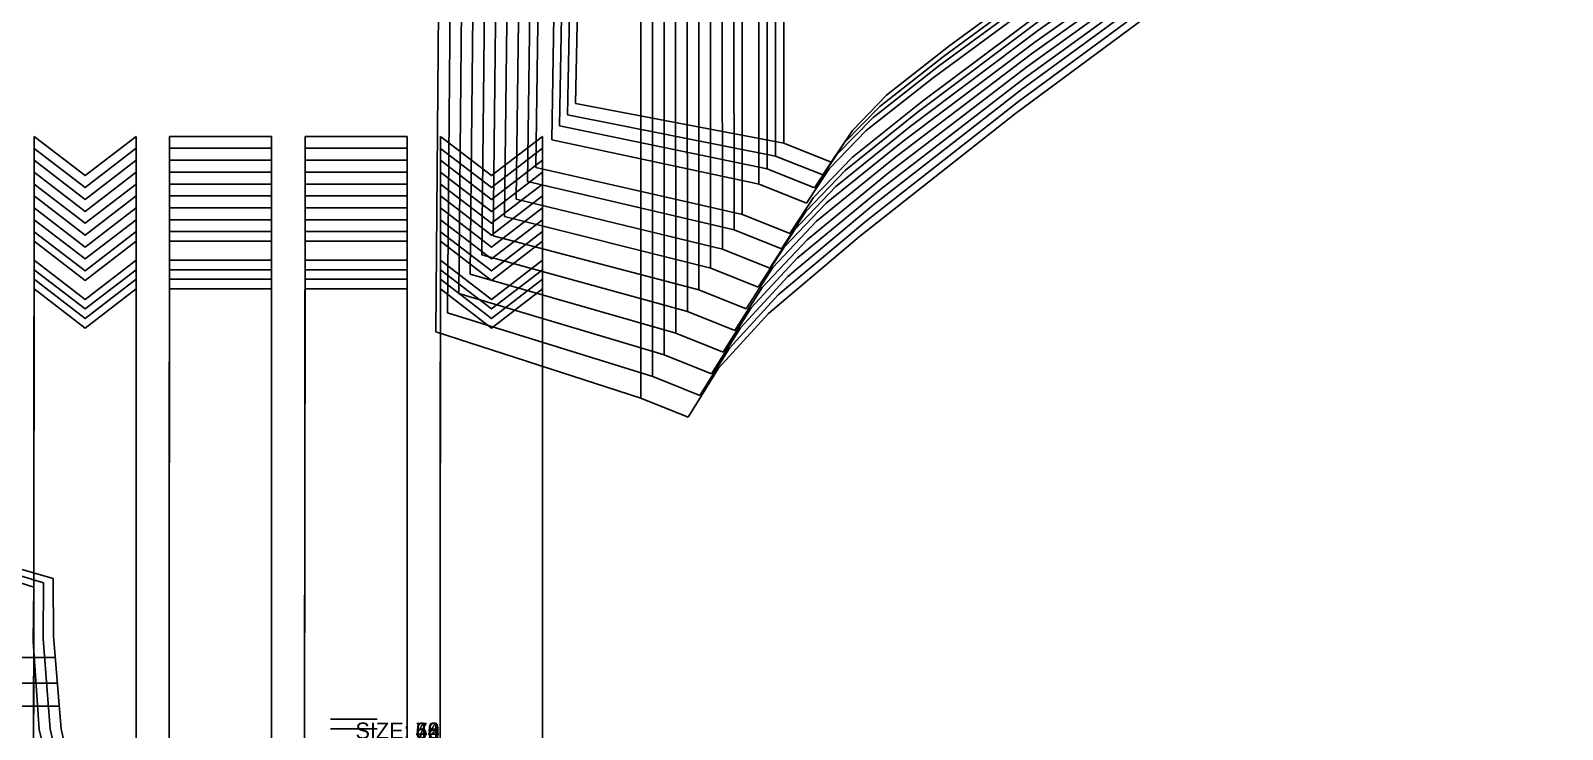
# Model space of a CAD drawing. Extents: x -2.3 to 71.7, y -13.3 to 27.1.
# Drawn here: x 48.08 to 71.74, y -0.2 to 10.59 of the extents above; entities that cross this region are included whole.
import ezdxf

# ---------------------------------------------------------------- set-up
doc = ezdxf.new("R2010")
doc.units = 0

# ---------------------------------------------------------------- blocks, each defined once
blk = doc.blocks.new('GMX1406S18SS_42')
at = {"layer": '1'}
for points in [[(56.4936, 9.4681), (56.6273, 15.8788), (56.4919, 22.2767)], [(69.5837, 15.5014), (68.7265, 14.9066), (67.9298, 14.3382), (63.8926, 11.5529), (62.2561, 10.3475), (61.3005, 9.594), (60.7715, 9.0504), (60.4451, 8.5604)], [(60.4451, 8.5604), (59.7143, 8.8535), (56.4936, 9.4681)]]:
    blk.add_lwpolyline(points, dxfattribs=at)
at = {"layer": '8'}
blk.add_line((59.7127, 8.8541), (59.7049, 22.8915), dxfattribs=at)
blk = doc.blocks.new('GMX1406S18SS_44')
at = {"layer": '1'}
for points in [[(56.3713, 9.2946), (56.4991, 15.8788), (56.3696, 22.4504)], [(69.706, 15.4645), (68.8256, 14.8612), (68.0072, 14.2844), (63.8596, 11.4307), (62.1781, 10.1957), (61.1963, 9.4233), (60.6526, 8.8661), (60.3169, 8.3635)], [(60.3169, 8.3635), (59.5861, 8.6566), (56.3713, 9.2946)]]:
    blk.add_lwpolyline(points, dxfattribs=at)
at = {"layer": '8'}
blk.add_line((59.5845, 8.6572), (59.5767, 23.0884), dxfattribs=at)
blk = doc.blocks.new('GMX1406S18SS_46')
at = {"layer": '1'}
for points in [[(56.249, 9.1211), (56.3711, 15.8788), (56.2473, 22.6241)], [(69.8284, 15.4277), (68.927, 14.818), (68.089, 14.2349), (63.8285, 11.3107), (62.1014, 10.045), (61.0926, 9.2533), (60.5339, 8.6822), (60.1889, 8.1666)], [(60.1889, 8.1666), (59.458, 8.4597), (56.249, 9.1211)]]:
    blk.add_lwpolyline(points, dxfattribs=at)
at = {"layer": '8'}
blk.add_line((59.4564, 8.4603), (59.4486, 23.2853), dxfattribs=at)
blk = doc.blocks.new('GMX1406S18SS_48')
at = {"layer": '1'}
for points in [[(56.1264, 8.9063), (56.2432, 15.8788), (56.1247, 22.8391)], [(69.951, 15.3909), (69.0243, 14.7751), (68.1625, 14.1859), (63.7926, 11.1703), (62.0212, 9.8653), (60.9869, 9.0493), (60.4143, 8.4609), (60.061, 7.9303)], [(60.061, 7.9303), (59.3302, 8.2235), (56.1264, 8.9063)]]:
    blk.add_lwpolyline(points, dxfattribs=at)
at = {"layer": '8'}
blk.add_line((59.3286, 8.224), (59.3208, 23.5215), dxfattribs=at)
blk = doc.blocks.new('GMX1406S18SS_52')
at = {"layer": '1'}
for points in [[(55.8793, 8.4767), (55.9864, 15.8788), (55.8776, 23.2691)], [(70.1981, 15.323), (69.2102, 14.6923), (68.2911, 14.0881), (63.7112, 10.889), (61.8551, 9.5056), (60.7717, 8.6407), (60.1727, 8.0183), (59.8043, 7.458)], [(59.8043, 7.458), (59.0734, 7.7511), (55.8793, 8.4767)]]:
    blk.add_lwpolyline(points, dxfattribs=at)
at = {"layer": '8'}
blk.add_line((59.0718, 7.7517), (59.064, 23.9939), dxfattribs=at)
blk = doc.blocks.new('GMX1406S18SS_54')
at = {"layer": '1'}
for points in [[(55.7547, 8.2618), (55.8577, 15.8788), (55.753, 23.484)], [(70.3226, 15.292), (69.3057, 14.6574), (68.3595, 14.0491), (63.672, 10.7535), (61.7726, 9.3284), (60.6641, 8.438), (60.0517, 7.7978), (59.6755, 7.2218)], [(59.6755, 7.2218), (58.9447, 7.5149), (55.7547, 8.2618)]]:
    blk.add_lwpolyline(points, dxfattribs=at)
at = {"layer": '8'}
blk.add_line((58.9431, 7.5155), (58.9353, 24.2301), dxfattribs=at)
blk = doc.blocks.new('GMX1406S18SS_56')
at = {"layer": '1'}
for points in [[(55.5789, 7.9922), (55.6787, 15.8788), (55.5772, 23.7536)], [(70.4985, 15.264), (69.4529, 14.6212), (68.48, 14.0048), (63.6303, 10.5874), (61.6654, 9.1099), (60.5187, 8.1869), (59.8853, 7.5233), (59.4965, 6.9264)], [(59.4965, 6.9264), (58.7656, 7.2196), (55.5789, 7.9922)]]:
    blk.add_lwpolyline(points, dxfattribs=at)
at = {"layer": '8'}
blk.add_line((58.7641, 7.2202), (58.7563, 24.5254), dxfattribs=at)
blk = doc.blocks.new('GMX1406S18SS_58')
at = {"layer": '1'}
for points in [[(55.3999, 7.7226), (55.4967, 15.8788), (55.3982, 24.0232)], [(70.6774, 15.2162), (69.6027, 14.5686), (68.6023, 13.9475), (63.5885, 10.4153), (61.557, 8.8882), (60.3714, 7.934), (59.7166, 7.248), (59.3145, 6.6312)], [(59.3145, 6.6312), (58.5837, 6.9243), (55.3999, 7.7226)]]:
    blk.add_lwpolyline(points, dxfattribs=at)
at = {"layer": '8'}
blk.add_line((58.5821, 6.9249), (58.5743, 24.8207), dxfattribs=at)
blk = doc.blocks.new('GMX1406S18SS_60')
at = {"layer": '1'}
for points in [[(55.2202, 7.4254), (55.3141, 15.8788), (55.2185, 24.3204)], [(70.857, 15.1828), (69.7458, 14.5335), (68.7111, 13.9102), (63.5381, 10.2321), (61.4425, 8.6424), (60.2199, 7.6497), (59.5453, 6.9368), (59.1319, 6.2966)], [(59.1319, 6.2966), (58.4011, 6.5897), (55.2202, 7.4254)]]:
    blk.add_lwpolyline(points, dxfattribs=at)
at = {"layer": '8'}
blk.add_line((58.3995, 6.5903), (58.3917, 25.1553), dxfattribs=at)
blk = doc.blocks.new('GMX1406S18SS_62')
at = {"layer": '1'}
for points in [[(55.0464, 7.1282), (55.1376, 15.8788), (55.0447, 24.6176)], [(71.0309, 15.146), (69.8789, 14.4947), (68.8059, 13.8689), (63.4842, 10.0463), (61.329, 8.395), (60.0717, 7.3641), (59.379, 6.6249), (58.9554, 5.962)], [(58.9554, 5.962), (58.2246, 6.2551), (55.0464, 7.1282)]]:
    blk.add_lwpolyline(points, dxfattribs=at)
at = {"layer": '8'}
blk.add_line((58.223, 6.2557), (58.2152, 25.4899), dxfattribs=at)
blk = doc.blocks.new('GMX1406S18SS_64')
at = {"layer": '1'}
for points in [[(54.8687, 6.831), (54.9573, 15.8788), (54.867, 24.9148)], [(71.2087, 15.0994), (70.0173, 14.4494), (68.9072, 13.8242), (63.4316, 9.8593), (61.2144, 8.1471), (59.9214, 7.0785), (59.2095, 6.3131), (58.7752, 5.6274)], [(58.7752, 5.6274), (58.0443, 5.9205), (54.8687, 6.831)]]:
    blk.add_lwpolyline(points, dxfattribs=at)
at = {"layer": '8'}
blk.add_line((58.0427, 5.9211), (58.0349, 25.8245), dxfattribs=at)
blk = doc.blocks.new('GMX1406S18SS_66')
at = {"layer": '1'}
for points in [[(54.6926, 6.5342), (54.7789, 15.8788), (54.6909, 25.2116)], [(71.3847, 15.0755), (70.1583, 14.4277), (69.0151, 13.8041), (63.3825, 9.6842), (61.1023, 7.9057), (59.7728, 6.7964), (59.0417, 6.0026), (58.5967, 5.2928)], [(58.5967, 5.2928), (57.8659, 5.5859), (54.6926, 6.5342)]]:
    blk.add_lwpolyline(points, dxfattribs=at)
at = {"layer": '8'}
blk.add_line((57.8643, 5.5865), (57.8565, 26.1591), dxfattribs=at)
blk = doc.blocks.new('GMX1406S18SS_68')
at = {"layer": '1'}
for points in [[(54.5159, 6.237), (54.5999, 15.8788), (54.5142, 25.5088)], [(71.5614, 15.0331), (70.3051, 14.3844), (69.1337, 13.7595), (63.3389, 9.4977), (60.9933, 7.6583), (59.6259, 6.5112), (58.8745, 5.6912), (58.4177, 4.9582)], [(58.4177, 4.9582), (57.6869, 5.2513), (54.5159, 6.237)]]:
    blk.add_lwpolyline(points, dxfattribs=at)
at = {"layer": '8'}
blk.add_line((57.6853, 5.2519), (57.6775, 26.4937), dxfattribs=at)
blk = doc.blocks.new('GMX1406S18SS_70')
at = {"layer": '1'}
for points in [[(54.337, 5.9398), (54.4187, 15.8788), (54.3353, 25.806)], [(71.7403, 14.9929), (70.45, 14.3439), (69.2467, 13.7182), (63.2914, 9.3126), (60.8811, 7.4116), (59.4762, 6.2264), (58.7048, 5.3798), (58.2365, 4.6236)], [(58.2365, 4.6236), (57.5057, 4.9167), (54.337, 5.9398)]]:
    blk.add_lwpolyline(points, dxfattribs=at)
at = {"layer": '8'}
blk.add_line((57.5041, 4.9173), (57.4963, 26.8283), dxfattribs=at)
blk = doc.blocks.new('GMX1406S18ST_66')
at = {"layer": '1'}
for points in [[(36.1394, 9.5956), (36.4841, 8.8977), (36.9668, 8.1587), (37.178, 7.9369), (38.1898, 7.0867), (41.4371, 5.1569), (45.7487, 2.8087), (47.0028, 2.352), (48.1256, 2.0003)], [(48.1256, 2.0003), (48.1158, 1.1581), (48.2085, -0.1978)], [(48.2085, -0.1978), (48.3, -0.5878), (48.4394, -0.9769), (48.4394, -0.9769), (48.6048, -1.3009), (48.9354, -1.7907)]]:
    blk.add_lwpolyline(points, dxfattribs=at)
at = {"layer": '8'}
for p, q in [((48.1305, 0.9096), (14.2283, 0.9023)), ((48.1535, 0.5159), (14.2283, 0.5086)), ((48.1803, 0.1615), (14.2283, 0.1543))]:
    blk.add_line(p, q, dxfattribs=at)
blk = doc.blocks.new('GMX1406S18ST_68')
at = {"layer": '1'}
for points in [[(35.9616, 9.9301), (36.3127, 9.2083), (36.8067, 8.4406), (36.979, 8.2573), (38.0651, 7.3237), (41.3997, 5.3153), (45.8286, 2.8693), (47.1205, 2.4148), (48.2764, 2.0665)], [(48.2764, 2.0665), (48.273, 1.1987), (48.3792, -0.1974)], [(48.3792, -0.1974), (48.4715, -0.5873), (48.6116, -0.9761), (48.6116, -0.9761), (48.778, -1.3167), (49.1132, -1.8331)]]:
    blk.add_lwpolyline(points, dxfattribs=at)
at = {"layer": '8'}
for p, q in [((48.2922, 0.9098), (14.0505, 0.9023)), ((48.3183, 0.5161), (14.0505, 0.5086)), ((48.3482, 0.1618), (14.0505, 0.1543))]:
    blk.add_line(p, q, dxfattribs=at)
blk = doc.blocks.new('GMX1406S18ST_70')
at = {"layer": '1'}
for points in [[(35.7815, 10.2648), (36.1387, 9.5178), (36.644, 8.7199), (36.7765, 8.5772), (37.9385, 7.5558), (41.3625, 5.4639), (45.9118, 2.9138), (47.2392, 2.4701), (48.4257, 2.1325)], [(48.4257, 2.1325), (48.4283, 1.2393), (48.5476, -0.1972)], [(48.5476, -0.1972), (48.6407, -0.5868), (48.7817, -0.9752), (48.7817, -0.9752), (48.9506, -1.3318), (49.2932, -1.8733)]]:
    blk.add_lwpolyline(points, dxfattribs=at)
at = {"layer": '8'}
for p, q in [((48.4526, 0.9102), (13.8704, 0.9023)), ((48.4814, 0.5164), (13.8704, 0.5086)), ((48.5141, 0.1621), (13.8704, 0.1543))]:
    blk.add_line(p, q, dxfattribs=at)
blk = doc.blocks.new('GMX1406S18FVCO_42')
at = {"layer": '1'}
for points in [[(48.1115, -10.9059), (48.1308, 6.6054)], [(48.1308, 6.6054), (48.9182, 6), (49.7049, 6.606)], [(49.7049, 6.606), (49.7049, -10.9059)]]:
    blk.add_lwpolyline(points, dxfattribs=at)
blk = doc.blocks.new('GMX1406S18FVCO_44')
at = {"layer": '1'}
for points in [[(48.1115, -11.053), (48.1308, 6.7525)], [(48.1308, 6.7525), (48.9182, 6.1471), (49.7049, 6.753)], [(49.7049, 6.753), (49.7049, -11.0529)]]:
    blk.add_lwpolyline(points, dxfattribs=at)
blk = doc.blocks.new('GMX1406S18FVCO_46')
at = {"layer": '1'}
for points in [[(48.1115, -11.2), (48.1308, 6.8995)], [(48.1308, 6.8995), (48.9182, 6.2941), (49.7049, 6.9001)], [(49.7049, 6.9001), (49.7049, -11.2)]]:
    blk.add_lwpolyline(points, dxfattribs=at)
blk = doc.blocks.new('GMX1406S18FVCO_48')
at = {"layer": '1'}
for points in [[(48.1115, -11.3471), (48.1308, 7.0466)], [(48.1308, 7.0466), (48.9182, 6.4412), (49.7049, 7.0471)], [(49.7049, 7.0471), (49.7049, -11.347)]]:
    blk.add_lwpolyline(points, dxfattribs=at)
blk = doc.blocks.new('GMX1406S18FVCO_52')
at = {"layer": '1'}
for points in [[(48.1115, -11.6412), (48.1308, 7.3407)], [(48.1308, 7.3407), (48.9182, 6.7353), (49.7049, 7.3412)], [(49.7049, 7.3412), (49.7049, -11.6411)]]:
    blk.add_lwpolyline(points, dxfattribs=at)
blk = doc.blocks.new('GMX1406S18FVCO_54')
at = {"layer": '1'}
for points in [[(48.1115, -11.7882), (48.1308, 7.4877)], [(48.1308, 7.4877), (48.9182, 6.8823), (49.7049, 7.4883)], [(49.7049, 7.4883), (49.7049, -11.7882)]]:
    blk.add_lwpolyline(points, dxfattribs=at)
blk = doc.blocks.new('GMX1406S18FVCO_56')
at = {"layer": '1'}
for points in [[(48.1115, -11.9721), (48.1308, 7.6716)], [(48.1308, 7.6716), (48.9182, 7.0662), (49.7049, 7.6721)], [(49.7049, 7.6721), (49.7049, -11.972)]]:
    blk.add_lwpolyline(points, dxfattribs=at)
blk = doc.blocks.new('GMX1406S18FVCO_58')
at = {"layer": '1'}
for points in [[(48.1115, -12.1559), (48.1308, 7.8554)], [(48.1308, 7.8554), (48.9182, 7.25), (49.7049, 7.856)], [(49.7049, 7.856), (49.7049, -12.1559)]]:
    blk.add_lwpolyline(points, dxfattribs=at)
blk = doc.blocks.new('GMX1406S18FVCO_60')
at = {"layer": '1'}
for points in [[(48.1115, -12.3398), (48.1308, 8.0393)], [(48.1308, 8.0393), (48.9182, 7.4339), (49.7049, 8.0398)], [(49.7049, 8.0398), (49.7049, -12.3397)]]:
    blk.add_lwpolyline(points, dxfattribs=at)
blk = doc.blocks.new('GMX1406S18FVCO_62')
at = {"layer": '1'}
for points in [[(48.1115, -12.5236), (48.1308, 8.2231)], [(48.1308, 8.2231), (48.9182, 7.6177), (49.7049, 8.2236)], [(49.7049, 8.2236), (49.7049, -12.5235)]]:
    blk.add_lwpolyline(points, dxfattribs=at)
blk = doc.blocks.new('GMX1406S18FVCO_64')
at = {"layer": '1'}
for points in [[(48.1115, -12.7075), (48.1308, 8.407)], [(48.1308, 8.407), (48.9182, 7.8016), (49.7049, 8.4075)], [(49.7049, 8.4075), (49.7049, -12.7074)]]:
    blk.add_lwpolyline(points, dxfattribs=at)
blk = doc.blocks.new('GMX1406S18FVCO_66')
at = {"layer": '1'}
for points in [[(48.1115, -12.8914), (48.1308, 8.5908)], [(48.1308, 8.5908), (48.9182, 7.9854), (49.7049, 8.5913)], [(49.7049, 8.5913), (49.7049, -12.8913)]]:
    blk.add_lwpolyline(points, dxfattribs=at)
blk = doc.blocks.new('GMX1406S18FVCO_68')
at = {"layer": '1'}
for points in [[(48.1115, -13.0752), (48.1308, 8.7747)], [(48.1308, 8.7747), (48.9182, 8.1693), (49.7049, 8.7752)], [(49.7049, 8.7752), (49.7049, -13.0751)]]:
    blk.add_lwpolyline(points, dxfattribs=at)
blk = doc.blocks.new('GMX1406S18FVCO_70')
at = {"layer": '1'}
for points in [[(48.1115, -13.2591), (48.1308, 8.9585)], [(48.1308, 8.9585), (48.9182, 8.3531), (49.7049, 8.959)], [(49.7049, 8.959), (49.7049, -13.259)]]:
    blk.add_lwpolyline(points, dxfattribs=at)
blk = doc.blocks.new('GMX1406S18SFCO_42')
at = {"layer": '1'}
for points in [[(50.2049, -9.5405), (50.2239, 6.6059)], [(50.2239, 6.6059), (51.0114, 6.6059), (51.7982, 6.6059)], [(51.7982, 6.6059), (51.7982, -9.5405)]]:
    blk.add_lwpolyline(points, dxfattribs=at)
blk = doc.blocks.new('GMX1406S18SFCO_44')
at = {"layer": '1'}
for points in [[(50.2049, -9.6876), (50.2239, 6.7529)], [(50.2239, 6.7529), (51.0114, 6.7529), (51.7982, 6.7529)], [(51.7982, 6.7529), (51.7982, -9.6876)]]:
    blk.add_lwpolyline(points, dxfattribs=at)
blk = doc.blocks.new('GMX1406S18SFCO_46')
at = {"layer": '1'}
for points in [[(50.2049, -9.8346), (50.2239, 6.9)], [(50.2239, 6.9), (51.0114, 6.9), (51.7982, 6.9)], [(51.7982, 6.9), (51.7982, -9.8346)]]:
    blk.add_lwpolyline(points, dxfattribs=at)
blk = doc.blocks.new('GMX1406S18SFCO_48')
at = {"layer": '1'}
for points in [[(50.2049, -9.9817), (50.2239, 7.047)], [(50.2239, 7.047), (51.0114, 7.047), (51.7982, 7.047)], [(51.7982, 7.047), (51.7982, -9.9817)]]:
    blk.add_lwpolyline(points, dxfattribs=at)
blk = doc.blocks.new('GMX1406S18SFCO_52')
at = {"layer": '1'}
for points in [[(50.2049, -10.2758), (50.2239, 7.3411)], [(50.2239, 7.3411), (51.0114, 7.3411), (51.7982, 7.3411)], [(51.7982, 7.3411), (51.7982, -10.2758)]]:
    blk.add_lwpolyline(points, dxfattribs=at)
blk = doc.blocks.new('GMX1406S18SFCO_54')
at = {"layer": '1'}
for points in [[(50.2049, -10.4228), (50.2239, 7.4882)], [(50.2239, 7.4882), (51.0114, 7.4882), (51.7982, 7.4882)], [(51.7982, 7.4882), (51.7982, -10.4228)]]:
    blk.add_lwpolyline(points, dxfattribs=at)
blk = doc.blocks.new('GMX1406S18SFCO_56')
at = {"layer": '1'}
for points in [[(50.2049, -10.6067), (50.2239, 7.672)], [(50.2239, 7.672), (51.0114, 7.672), (51.7982, 7.672)], [(51.7982, 7.672), (51.7982, -10.6067)]]:
    blk.add_lwpolyline(points, dxfattribs=at)
blk = doc.blocks.new('GMX1406S18SFCO_58')
at = {"layer": '1'}
for points in [[(50.2049, -10.7905), (50.2239, 7.8559)], [(50.2239, 7.8559), (51.0114, 7.8559), (51.7982, 7.8559)], [(51.7982, 7.8559), (51.7982, -10.7905)]]:
    blk.add_lwpolyline(points, dxfattribs=at)
blk = doc.blocks.new('GMX1406S18SFCO_60')
at = {"layer": '1'}
for points in [[(50.2049, -10.9744), (50.2239, 8.0397)], [(50.2239, 8.0397), (51.0114, 8.0397), (51.7982, 8.0397)], [(51.7982, 8.0397), (51.7982, -10.9744)]]:
    blk.add_lwpolyline(points, dxfattribs=at)
blk = doc.blocks.new('GMX1406S18SFCO_62')
at = {"layer": '1'}
for points in [[(50.2049, -11.1582), (50.2239, 8.2236)], [(50.2239, 8.2236), (51.0114, 8.2236), (51.7982, 8.2236)], [(51.7982, 8.2236), (51.7982, -11.1582)]]:
    blk.add_lwpolyline(points, dxfattribs=at)
blk = doc.blocks.new('GMX1406S18SFCO_64')
at = {"layer": '1'}
for points in [[(50.2049, -11.342), (50.2239, 8.4074)], [(50.2239, 8.4074), (51.0114, 8.4074), (51.7982, 8.4074)], [(51.7982, 8.4074), (51.7982, -11.342)]]:
    blk.add_lwpolyline(points, dxfattribs=at)
blk = doc.blocks.new('GMX1406S18SFCO_66')
at = {"layer": '1'}
for points in [[(50.2049, -11.5259), (50.2239, 8.5913)], [(50.2239, 8.5913), (51.0114, 8.5913), (51.7982, 8.5913)], [(51.7982, 8.5913), (51.7982, -11.5259)]]:
    blk.add_lwpolyline(points, dxfattribs=at)
blk = doc.blocks.new('GMX1406S18SFCO_68')
at = {"layer": '1'}
for points in [[(50.2049, -11.7097), (50.2239, 8.7751)], [(50.2239, 8.7751), (51.0114, 8.7751), (51.7982, 8.7751)], [(51.7982, 8.7751), (51.7982, -11.7097)]]:
    blk.add_lwpolyline(points, dxfattribs=at)
blk = doc.blocks.new('GMX1406S18SFCO_70')
at = {"layer": '1'}
for points in [[(50.2049, -11.8936), (50.2239, 8.959)], [(50.2239, 8.959), (51.0114, 8.959), (51.7982, 8.959)], [(51.7982, 8.959), (51.7982, -11.8936)]]:
    blk.add_lwpolyline(points, dxfattribs=at)
blk = doc.blocks.new('GMX1406S18CO_42')
at = {"layer": '1'}
for points in [[(52.2983, -7.5719), (52.3172, 6.6059)], [(52.3172, 6.6059), (53.1048, 6.6059), (53.8915, 6.6059)], [(53.8915, 6.6059), (53.8915, -7.5719)]]:
    blk.add_lwpolyline(points, dxfattribs=at)
at = {"layer": '5'}
blk.add_line((52.7091, -0.0421), (53.4282, -0.0421), dxfattribs=at)
at = {"layer": '7'}
blk.add_line((52.7091, -0.0421), (53.4282, -0.0421), dxfattribs=at)
at = {"layer": '1'}
blk.add_text('SIZE: 42', height=0.25, dxfattribs=at).set_placement((53.0949, -0.343))
blk = doc.blocks.new('GMX1406S18CO_44')
at = {"layer": '1'}
for points in [[(52.2983, -7.7189), (52.3172, 6.753)], [(52.3172, 6.753), (53.1048, 6.753), (53.8915, 6.753)], [(53.8915, 6.753), (53.8915, -7.7189)]]:
    blk.add_lwpolyline(points, dxfattribs=at)
at = {"layer": '5'}
blk.add_line((52.7091, -0.1891), (53.4282, -0.1891), dxfattribs=at)
at = {"layer": '7'}
blk.add_line((52.7091, -0.1891), (53.4282, -0.1891), dxfattribs=at)
at = {"layer": '1'}
blk.add_text('SIZE: 44', height=0.25, dxfattribs=at).set_placement((53.0949, -0.3429))
blk = doc.blocks.new('GMX1406S18CO_46')
at = {"layer": '1'}
for points in [[(52.2983, -7.866), (52.3172, 6.9)], [(52.3172, 6.9), (53.1048, 6.9), (53.8915, 6.9)], [(53.8915, 6.9), (53.8915, -7.866)]]:
    blk.add_lwpolyline(points, dxfattribs=at)
blk.add_text('SIZE: 46', height=0.25, dxfattribs=at).set_placement((53.0949, -0.343))
blk = doc.blocks.new('GMX1406S18CO_48')
at = {"layer": '1'}
for points in [[(52.2983, -8.013), (52.3172, 7.0471)], [(52.3172, 7.0471), (53.1048, 7.0471), (53.8915, 7.0471)], [(53.8915, 7.0471), (53.8915, -8.013)]]:
    blk.add_lwpolyline(points, dxfattribs=at)
blk.add_text('SIZE: 48', height=0.25, dxfattribs=at).set_placement((53.0949, -0.3429))
blk = doc.blocks.new('GMX1406S18CO_52')
at = {"layer": '1'}
for points in [[(52.2983, -8.3071), (52.3172, 7.3412)], [(52.3172, 7.3412), (53.1048, 7.3412), (53.8915, 7.3412)], [(53.8915, 7.3412), (53.8915, -8.3071)]]:
    blk.add_lwpolyline(points, dxfattribs=at)
blk.add_text('SIZE: 52', height=0.25, dxfattribs=at).set_placement((53.0949, -0.3429))
blk = doc.blocks.new('GMX1406S18CO_54')
at = {"layer": '1'}
for points in [[(52.2983, -8.4542), (52.3172, 7.4882)], [(52.3172, 7.4882), (53.1048, 7.4882), (53.8915, 7.4882)], [(53.8915, 7.4882), (53.8915, -8.4542)]]:
    blk.add_lwpolyline(points, dxfattribs=at)
blk.add_text('SIZE: 54', height=0.25, dxfattribs=at).set_placement((53.0949, -0.343))
blk = doc.blocks.new('GMX1406S18CO_56')
at = {"layer": '1'}
for points in [[(52.2983, -8.638), (52.3172, 7.6721)], [(52.3172, 7.6721), (53.1048, 7.6721), (53.8915, 7.6721)], [(53.8915, 7.6721), (53.8915, -8.638)]]:
    blk.add_lwpolyline(points, dxfattribs=at)
blk.add_text('SIZE: 56', height=0.25, dxfattribs=at).set_placement((53.0949, -0.3429))
blk = doc.blocks.new('GMX1406S18CO_58')
at = {"layer": '1'}
for points in [[(52.2983, -8.8219), (52.3172, 7.8559)], [(52.3172, 7.8559), (53.1048, 7.8559), (53.8915, 7.8559)], [(53.8915, 7.8559), (53.8915, -8.8219)]]:
    blk.add_lwpolyline(points, dxfattribs=at)
blk.add_text('SIZE: 58', height=0.25, dxfattribs=at).set_placement((53.0949, -0.343))
blk = doc.blocks.new('GMX1406S18CO_60')
at = {"layer": '1'}
for points in [[(52.2983, -9.0057), (52.3172, 8.0398)], [(52.3172, 8.0398), (53.1048, 8.0398), (53.8915, 8.0398)], [(53.8915, 8.0398), (53.8915, -9.0057)]]:
    blk.add_lwpolyline(points, dxfattribs=at)
blk.add_text('SIZE: 60', height=0.25, dxfattribs=at).set_placement((53.0949, -0.3429))
blk = doc.blocks.new('GMX1406S18CO_62')
at = {"layer": '1'}
for points in [[(52.2983, -9.1896), (52.3172, 8.2236)], [(52.3172, 8.2236), (53.1048, 8.2236), (53.8915, 8.2236)], [(53.8915, 8.2236), (53.8915, -9.1896)]]:
    blk.add_lwpolyline(points, dxfattribs=at)
blk.add_text('SIZE: 62', height=0.25, dxfattribs=at).set_placement((53.0949, -0.343))
blk = doc.blocks.new('GMX1406S18CO_64')
at = {"layer": '1'}
for points in [[(52.2983, -9.3734), (52.3172, 8.4075)], [(52.3172, 8.4075), (53.1048, 8.4075), (53.8915, 8.4075)], [(53.8915, 8.4075), (53.8915, -9.3734)]]:
    blk.add_lwpolyline(points, dxfattribs=at)
blk.add_text('SIZE: 64', height=0.25, dxfattribs=at).set_placement((53.0949, -0.3429))
blk = doc.blocks.new('GMX1406S18CO_66')
at = {"layer": '1'}
for points in [[(52.2983, -9.5573), (52.3172, 8.5913)], [(52.3172, 8.5913), (53.1048, 8.5913), (53.8915, 8.5913)], [(53.8915, 8.5913), (53.8915, -9.5573)]]:
    blk.add_lwpolyline(points, dxfattribs=at)
blk.add_text('SIZE: 66', height=0.25, dxfattribs=at).set_placement((53.0949, -0.343))
blk = doc.blocks.new('GMX1406S18CO_68')
at = {"layer": '1'}
for points in [[(52.2983, -9.7411), (52.3172, 8.7752)], [(52.3172, 8.7752), (53.1048, 8.7752), (53.8915, 8.7752)], [(53.8915, 8.7752), (53.8915, -9.7411)]]:
    blk.add_lwpolyline(points, dxfattribs=at)
blk.add_text('SIZE: 68', height=0.25, dxfattribs=at).set_placement((53.0949, -0.3429))
blk = doc.blocks.new('GMX1406S18CO_70')
at = {"layer": '1'}
for points in [[(52.2983, -9.925), (52.3172, 8.959)], [(52.3172, 8.959), (53.1048, 8.959), (53.8915, 8.959)], [(53.8915, 8.959), (53.8915, -9.925)]]:
    blk.add_lwpolyline(points, dxfattribs=at)
blk.add_text('SIZE: 70', height=0.25, dxfattribs=at).set_placement((53.0949, -0.343))
blk = doc.blocks.new('GMX1406S18VCO_42')
at = {"layer": '1'}
for points in [[(54.3915, -9.5658), (54.4109, 6.6054)], [(54.4109, 6.6054), (55.1982, 5.9999), (55.9849, 6.6059)], [(55.9849, 6.6059), (55.9849, -9.5657)]]:
    blk.add_lwpolyline(points, dxfattribs=at)
blk = doc.blocks.new('GMX1406S18VCO_44')
at = {"layer": '1'}
for points in [[(54.3915, -9.7128), (54.4109, 6.7524)], [(54.4109, 6.7524), (55.1982, 6.147), (55.9849, 6.753)], [(55.9849, 6.753), (55.9849, -9.7127)]]:
    blk.add_lwpolyline(points, dxfattribs=at)
blk = doc.blocks.new('GMX1406S18VCO_46')
at = {"layer": '1'}
for points in [[(54.3915, -9.8599), (54.4109, 6.8995)], [(54.4109, 6.8995), (55.1982, 6.294), (55.9849, 6.9)], [(55.9849, 6.9), (55.9849, -9.8598)]]:
    blk.add_lwpolyline(points, dxfattribs=at)
blk = doc.blocks.new('GMX1406S18VCO_48')
at = {"layer": '1'}
for points in [[(54.3915, -10.0069), (54.4109, 7.0465)], [(54.4109, 7.0465), (55.1982, 6.4411), (55.9849, 7.0471)], [(55.9849, 7.0471), (55.9849, -10.0068)]]:
    blk.add_lwpolyline(points, dxfattribs=at)
blk = doc.blocks.new('GMX1406S18VCO_52')
at = {"layer": '1'}
for points in [[(54.3915, -10.301), (54.4109, 7.3406)], [(54.4109, 7.3406), (55.1982, 6.7352), (55.9849, 7.3412)], [(55.9849, 7.3412), (55.9849, -10.3009)]]:
    blk.add_lwpolyline(points, dxfattribs=at)
blk = doc.blocks.new('GMX1406S18VCO_54')
at = {"layer": '1'}
for points in [[(54.3915, -10.4481), (54.4109, 7.4877)], [(54.4109, 7.4877), (55.1982, 6.8822), (55.9849, 7.4882)], [(55.9849, 7.4882), (55.9849, -10.448)]]:
    blk.add_lwpolyline(points, dxfattribs=at)
blk = doc.blocks.new('GMX1406S18VCO_56')
at = {"layer": '1'}
for points in [[(54.3915, -10.6319), (54.4109, 7.6715)], [(54.4109, 7.6715), (55.1982, 7.0661), (55.9849, 7.6721)], [(55.9849, 7.6721), (55.9849, -10.6318)]]:
    blk.add_lwpolyline(points, dxfattribs=at)
blk = doc.blocks.new('GMX1406S18VCO_58')
at = {"layer": '1'}
for points in [[(54.3915, -10.8158), (54.4109, 7.8554)], [(54.4109, 7.8554), (55.1982, 7.2499), (55.9849, 7.8559)], [(55.9849, 7.8559), (55.9849, -10.8157)]]:
    blk.add_lwpolyline(points, dxfattribs=at)
blk = doc.blocks.new('GMX1406S18VCO_60')
at = {"layer": '1'}
for points in [[(54.3915, -10.9996), (54.4109, 8.0392)], [(54.4109, 8.0392), (55.1982, 7.4338), (55.9849, 8.0398)], [(55.9849, 8.0398), (55.9849, -10.9995)]]:
    blk.add_lwpolyline(points, dxfattribs=at)
blk = doc.blocks.new('GMX1406S18VCO_62')
at = {"layer": '1'}
for points in [[(54.3915, -11.1834), (54.4109, 8.2231)], [(54.4109, 8.2231), (55.1982, 7.6176), (55.9849, 8.2236)], [(55.9849, 8.2236), (55.9849, -11.1834)]]:
    blk.add_lwpolyline(points, dxfattribs=at)
blk = doc.blocks.new('GMX1406S18VCO_64')
at = {"layer": '1'}
for points in [[(54.3915, -11.3673), (54.4109, 8.4069)], [(54.4109, 8.4069), (55.1982, 7.8015), (55.9849, 8.4075)], [(55.9849, 8.4075), (55.9849, -11.3672)]]:
    blk.add_lwpolyline(points, dxfattribs=at)
blk = doc.blocks.new('GMX1406S18VCO_66')
at = {"layer": '1'}
for points in [[(54.3915, -11.5511), (54.4109, 8.5908)], [(54.4109, 8.5908), (55.1982, 7.9853), (55.9849, 8.5913)], [(55.9849, 8.5913), (55.9849, -11.5511)]]:
    blk.add_lwpolyline(points, dxfattribs=at)
blk = doc.blocks.new('GMX1406S18VCO_68')
at = {"layer": '1'}
for points in [[(54.3915, -11.735), (54.4109, 8.7746)], [(54.4109, 8.7746), (55.1982, 8.1692), (55.9849, 8.7752)], [(55.9849, 8.7752), (55.9849, -11.7349)]]:
    blk.add_lwpolyline(points, dxfattribs=at)
blk = doc.blocks.new('GMX1406S18VCO_70')
at = {"layer": '1'}
for points in [[(54.3915, -11.9188), (54.4109, 8.9584)], [(54.4109, 8.9584), (55.1982, 8.353), (55.9849, 8.959)], [(55.9849, 8.959), (55.9849, -11.9188)]]:
    blk.add_lwpolyline(points, dxfattribs=at)

msp = doc.modelspace()

# ---------------------------------------------------------------- block references
at = {"layer": '1'}
for name in ['GMX1406S18SS_70', 'GMX1406S18SS_68', 'GMX1406S18SS_66', 'GMX1406S18SS_64', 'GMX1406S18SS_62', 'GMX1406S18SS_60', 'GMX1406S18SS_58', 'GMX1406S18SS_56', 'GMX1406S18SS_54', 'GMX1406S18SS_52', 'GMX1406S18SS_48', 'GMX1406S18SS_46', 'GMX1406S18SS_44', 'GMX1406S18SS_42', 'GMX1406S18ST_70', 'GMX1406S18ST_68', 'GMX1406S18ST_66', 'GMX1406S18FVCO_70', 'GMX1406S18FVCO_68', 'GMX1406S18SFCO_70', 'GMX1406S18SFCO_68', 'GMX1406S18CO_70', 'GMX1406S18CO_68', 'GMX1406S18VCO_70', 'GMX1406S18VCO_68', 'GMX1406S18FVCO_66', 'GMX1406S18SFCO_66', 'GMX1406S18CO_66', 'GMX1406S18VCO_66', 'GMX1406S18FVCO_64', 'GMX1406S18SFCO_64', 'GMX1406S18CO_64', 'GMX1406S18VCO_64', 'GMX1406S18FVCO_62', 'GMX1406S18SFCO_62', 'GMX1406S18CO_62', 'GMX1406S18VCO_62', 'GMX1406S18FVCO_60', 'GMX1406S18FVCO_58', 'GMX1406S18SFCO_60', 'GMX1406S18SFCO_58', 'GMX1406S18CO_60', 'GMX1406S18CO_58', 'GMX1406S18VCO_60', 'GMX1406S18VCO_58', 'GMX1406S18FVCO_56', 'GMX1406S18SFCO_56', 'GMX1406S18CO_56', 'GMX1406S18VCO_56', 'GMX1406S18FVCO_54', 'GMX1406S18FVCO_52', 'GMX1406S18SFCO_54', 'GMX1406S18SFCO_52', 'GMX1406S18CO_54', 'GMX1406S18CO_52', 'GMX1406S18VCO_54', 'GMX1406S18VCO_52', 'GMX1406S18FVCO_48', 'GMX1406S18FVCO_46', 'GMX1406S18SFCO_48', 'GMX1406S18SFCO_46', 'GMX1406S18CO_48', 'GMX1406S18CO_46', 'GMX1406S18VCO_48', 'GMX1406S18VCO_46', 'GMX1406S18FVCO_44', 'GMX1406S18SFCO_44', 'GMX1406S18CO_44', 'GMX1406S18VCO_44', 'GMX1406S18FVCO_42', 'GMX1406S18SFCO_42', 'GMX1406S18CO_42', 'GMX1406S18VCO_42']:
    msp.add_blockref(name, (0, 0), dxfattribs=at)

doc.saveas('drawing.dxf')
